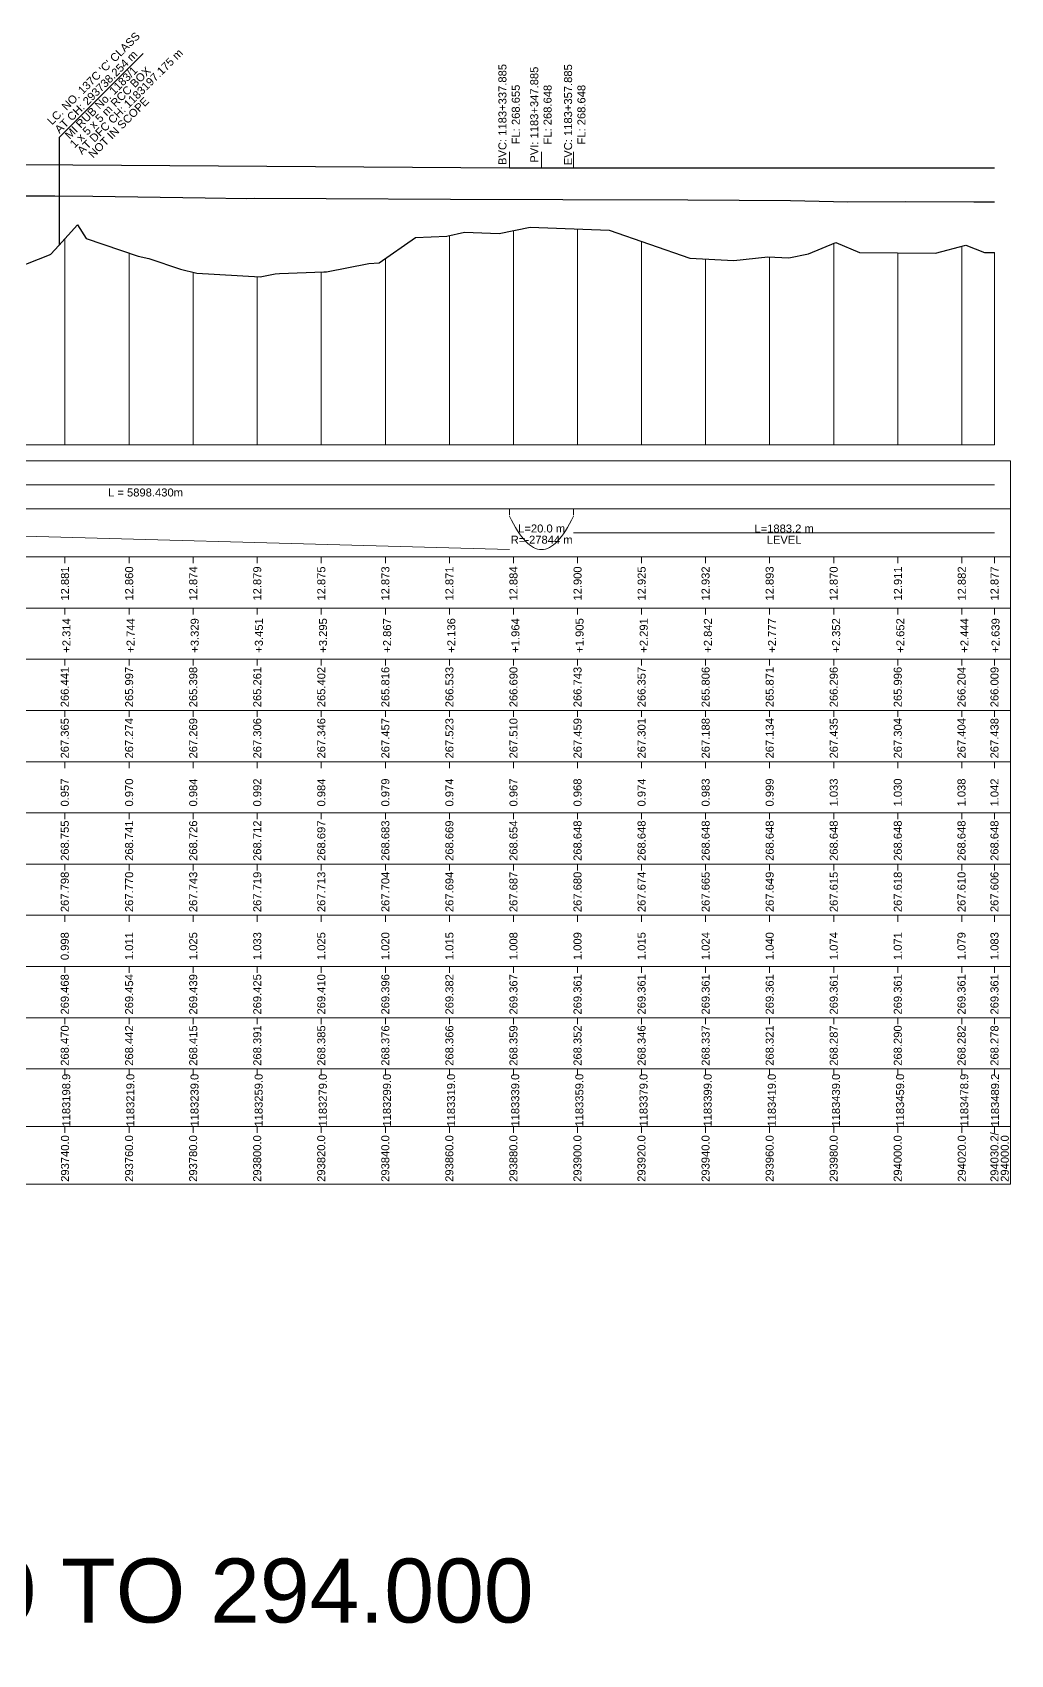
# Model space of a CAD drawing. Header units: metres. Extents: x 9905 to 38505, y -12378 to -11796.
# Drawn here: x 31230 to 31535, y -12378 to -11871 of the extents above; entities that cross this region are included whole.
import ezdxf
from ezdxf.enums import TextEntityAlignment as Align

# ---------------------------------------------------------------- set-up
doc = ezdxf.new("R2010")
doc.units = ezdxf.units.M
doc.header["$MEASUREMENT"] = 0
for name, color, linetype, lineweight in [('C-PROF-LABL-DG', 1, 'Continuous', 25), ('LS BVC-PVI-EVC TEXT', 10, 'Continuous', 0), ('LS CUT FILL', 10, 'Continuous', 0), ('LS DATUM X', 7, 'Continuous', 0), ('LS EXG IR CH', 7, 'Continuous', 0), ('LS EXG. FL', 7, 'Continuous', 0), ('LS EXG. GL', 7, 'Continuous', 0), ('LS EXG. GL AT PRO. TOE', 7, 'Continuous', 0), ('LS EXG. RL', 7, 'Continuous', 0), ('LS FRAME', 7, 'Continuous', 0), ('LS PFL-EFL', 10, 'Continuous', 0), ('LS PRL-ERL', 10, 'Continuous', 0), ('LS PRO. FL', 10, 'Continuous', 0), ('LS PRO. RL', 10, 'Continuous', 0), ('LS PROFILE EXG FL', 7, 'Continuous', 25), ('LS PROFILE EXG GL', 7, 'Continuous', 30), ('LS PROFILE PRO FL', 1, 'Continuous', 30), ('LS TICKS', 7, 'Continuous', 0), ('LS TRACK CENTER', 10, 'Continuous', 0), ('Profile Grid', 7, 'Continuous', 0)]:
    doc.layers.add(name, color=color, linetype=linetype, lineweight=lineweight)
for name, color, linetype in [('LS HORIZONTAL ALIGNMENT', 10, 'Continuous'), ("LS LC'S", 7, 'Continuous'), ('LS VERTICAL ALIGNMENT', 10, 'Continuous'), ('ref text', 3, 'Continuous')]:
    doc.layers.add(name, color=color, linetype=linetype)
doc.styles.add('Arial', font='arial.ttf')
doc.styles.get("Standard").update_dxf_attribs({"font": 'arial.ttf'})
doc.styles.add('Style-Arial', font='arial.ttf')

msp = doc.modelspace()

# ---------------------------------------------------------------- linework, layer by layer
at = {"layer": 'LS BVC-PVI-EVC TEXT'}
for p, q in [((31378.8, -11913.45), (31378.8, -11908.45)), ((31388.8, -11913.52), (31388.8, -11908.52)), ((31398.8, -11913.52), (31398.8, -11908.52))]:
    msp.add_line(p, q, dxfattribs=at)
at = {"layer": 'LS DATUM X', "color": 7, "linetype": 'Continuous', "lineweight": 0}
msp.add_line((31000, -12000), (31530.21, -12000), dxfattribs=at)
at = {"layer": 'LS FRAME', "color": 7, "linetype": 'Continuous', "lineweight": 0, "flags": 128}
for points in [[(30995, -12020), (31535.21, -12020), (31535.21, -12005), (30995, -12005), (30995, -12020)], [(30995, -12035), (31535.21, -12035), (31535.21, -12020), (30995, -12020), (30995, -12035)], [(30995, -12051), (31535.21, -12051), (31535.21, -12035), (30995, -12035), (30995, -12051)], [(30995, -12067), (31535.21, -12067), (31535.21, -12051), (30995, -12051), (30995, -12067)], [(30995, -12083), (31535.21, -12083), (31535.21, -12067), (30995, -12067), (30995, -12083)], [(30995, -12099), (31535.21, -12099), (31535.21, -12083), (30995, -12083), (30995, -12099)], [(30995, -12115), (31535.21, -12115), (31535.21, -12099), (30995, -12099), (30995, -12115)], [(30995, -12131), (31535.21, -12131), (31535.21, -12115), (30995, -12115), (30995, -12131)], [(30995, -12147), (31535.21, -12147), (31535.21, -12131), (30995, -12131), (30995, -12147)], [(30995, -12163), (31535.21, -12163), (31535.21, -12147), (30995, -12147), (30995, -12163)], [(30995, -12179), (31535.21, -12179), (31535.21, -12163), (30995, -12163), (30995, -12179)], [(30995, -12195), (31535.21, -12195), (31535.21, -12179), (30995, -12179), (30995, -12195)], [(30995, -12213), (31535.21, -12213), (31535.21, -12195), (30995, -12195), (30995, -12213)], [(30995, -12231), (31535.21, -12231), (31535.21, -12213), (30995, -12213), (30995, -12231)]]:
    msp.add_lwpolyline(points, close=True, dxfattribs=at)
at = {"layer": 'LS HORIZONTAL ALIGNMENT', "color": 1, "lineweight": 0, "flags": 128}
msp.add_lwpolyline([(31000, -12012.5), (31530.21, -12012.5)], dxfattribs=at)
at = {"layer": "LS LC'S"}
msp.add_lwpolyline([(31238.25, -11937.53), (31238.25, -11903.88), (31264.35, -11877.78)], dxfattribs=at)
at = {"layer": 'LS PROFILE EXG FL'}
msp.add_lwpolyline([(31000, -11922.73), (31030.89, -11922.33), (31069.15, -11922.27), (31107.54, -11922.3), (31147.42, -11922.56), (31180.47, -11922.57), (31212.96, -11922.39), (31216.28, -11922.46), (31219.42, -11922.34), (31222.91, -11922.23), (31236.79, -11922.2), (31248.64, -11922.36), (31283.78, -11922.83), (31296.49, -11923.05), (31299, -11923), (31321.5, -11923.06), (31360.32, -11923.23), (31395.41, -11923.34), (31434.41, -11923.47), (31466.53, -11923.72), (31484.42, -11924.11), (31502.35, -11923.96), (31523.8, -11924.08), (31530.2, -11924.1)], dxfattribs=at)
at = {"layer": 'LS PROFILE EXG GL', "flags": 128}
msp.add_lwpolyline([(31220.83, -11946.29), (31235.16, -11940.65), (31235.56, -11940.5), (31238.09, -11937.7), (31243.89, -11931.32), (31246.62, -11935.58), (31262.82, -11941.03), (31266.16, -11941.85), (31266.16, -11941.85), (31276.08, -11945.13), (31281.13, -11946.34), (31300.88, -11947.48), (31305.56, -11946.57), (31306.96, -11946.54), (31320.83, -11945.97), (31321.67, -11945.96), (31321.67, -11945.96), (31334.84, -11943.38), (31338.11, -11943.18), (31338.11, -11943.18), (31349.43, -11935.28), (31359.21, -11934.87), (31359.21, -11934.87), (31364.73, -11933.54), (31375.55, -11934), (31385.21, -11932.06), (31409.89, -11932.92), (31409.89, -11932.92), (31409.9, -11932.91), (31435.07, -11941.66), (31448.84, -11942.45), (31448.84, -11942.45), (31459.47, -11941.26), (31466.03, -11941.6), (31472.1, -11940.31), (31480.63, -11936.78), (31488.09, -11939.89), (31511.76, -11940.18), (31521.25, -11937.61), (31527.04, -11939.98), (31530.21, -11939.91)], dxfattribs=at)
at = {"layer": 'LS PROFILE PRO FL', "flags": 128}
msp.add_lwpolyline([(31000, -11910.88), (31378.8, -11913.45), (31379.22, -11913.46), (31379.65, -11913.46), (31380.07, -11913.46), (31380.5, -11913.46), (31380.93, -11913.47), (31381.35, -11913.47), (31381.78, -11913.47), (31382.2, -11913.47), (31382.63, -11913.48), (31383.05, -11913.48), (31383.48, -11913.48), (31383.9, -11913.48), (31384.33, -11913.48), (31384.76, -11913.49), (31385.18, -11913.49), (31385.61, -11913.49), (31386.03, -11913.49), (31386.46, -11913.49), (31386.88, -11913.5), (31387.31, -11913.5), (31387.73, -11913.5), (31388.16, -11913.5), (31388.59, -11913.5), (31389.01, -11913.5), (31389.44, -11913.51), (31389.86, -11913.51), (31390.29, -11913.51), (31390.71, -11913.51), (31391.14, -11913.51), (31391.56, -11913.51), (31391.99, -11913.51), (31392.42, -11913.51), (31392.84, -11913.51), (31393.27, -11913.51), (31393.69, -11913.52), (31394.12, -11913.52), (31394.54, -11913.52), (31394.97, -11913.52), (31395.39, -11913.52), (31395.82, -11913.52), (31396.24, -11913.52), (31396.67, -11913.52), (31397.1, -11913.52), (31397.52, -11913.52), (31397.95, -11913.52), (31398.37, -11913.52), (31398.8, -11913.52), (31530.21, -11913.52)], dxfattribs=at)
at = {"layer": 'LS TICKS', "color": 7, "linetype": 'Continuous', "lineweight": 0, "flags": 128}
for points in [[(31378.8, -12022), (31378.8, -12020)], [(31398.8, -12022), (31398.8, -12020)], [(31239.96, -12037), (31239.96, -12035)], [(31260.01, -12037), (31260.01, -12035)], [(31280.01, -12037), (31280.01, -12035)], [(31300, -12037), (31300, -12035)], [(31320, -12037), (31320, -12035)], [(31340, -12037), (31340, -12035)], [(31360, -12037), (31360, -12035)], [(31380.01, -12037), (31380.01, -12035)], [(31400.02, -12037), (31400.02, -12035)], [(31420.02, -12037), (31420.02, -12035)], [(31439.98, -12037), (31439.98, -12035)], [(31459.98, -12037), (31459.98, -12035)], [(31479.99, -12037), (31479.99, -12035)], [(31500.04, -12037), (31500.04, -12035)], [(31519.98, -12037), (31519.98, -12035)], [(31530.21, -12037), (31530.21, -12035)], [(31239.96, -12053), (31239.96, -12051)], [(31260.01, -12053), (31260.01, -12051)], [(31280.01, -12053), (31280.01, -12051)], [(31300, -12053), (31300, -12051)], [(31320, -12053), (31320, -12051)], [(31340, -12053), (31340, -12051)], [(31360, -12053), (31360, -12051)], [(31380.01, -12053), (31380.01, -12051)], [(31400.02, -12053), (31400.02, -12051)], [(31420.02, -12053), (31420.02, -12051)], [(31439.98, -12053), (31439.98, -12051)], [(31459.98, -12053), (31459.98, -12051)], [(31479.99, -12053), (31479.99, -12051)], [(31500.04, -12053), (31500.04, -12051)], [(31519.98, -12053), (31519.98, -12051)], [(31530.21, -12053), (31530.21, -12051)], [(31239.96, -12069), (31239.96, -12067)], [(31260.01, -12069), (31260.01, -12067)], [(31280.01, -12069), (31280.01, -12067)], [(31300, -12069), (31300, -12067)], [(31320, -12069), (31320, -12067)], [(31340, -12069), (31340, -12067)], [(31360, -12069), (31360, -12067)], [(31380.01, -12069), (31380.01, -12067)], [(31400.02, -12069), (31400.02, -12067)], [(31420.02, -12069), (31420.02, -12067)], [(31439.98, -12069), (31439.98, -12067)], [(31459.98, -12069), (31459.98, -12067)], [(31479.99, -12069), (31479.99, -12067)], [(31500.04, -12069), (31500.04, -12067)], [(31519.98, -12069), (31519.98, -12067)], [(31530.21, -12069), (31530.21, -12067)], [(31239.96, -12085), (31239.96, -12083)], [(31260.01, -12085), (31260.01, -12083)], [(31280.01, -12085), (31280.01, -12083)], [(31300, -12085), (31300, -12083)], [(31320, -12085), (31320, -12083)], [(31340, -12085), (31340, -12083)], [(31360, -12085), (31360, -12083)], [(31380.01, -12085), (31380.01, -12083)], [(31400.02, -12085), (31400.02, -12083)], [(31420.02, -12085), (31420.02, -12083)], [(31439.98, -12085), (31439.98, -12083)], [(31459.98, -12085), (31459.98, -12083)], [(31479.99, -12085), (31479.99, -12083)], [(31500.04, -12085), (31500.04, -12083)], [(31519.98, -12085), (31519.98, -12083)], [(31530.21, -12085), (31530.21, -12083)], [(31239.96, -12101), (31239.96, -12099)], [(31260.01, -12101), (31260.01, -12099)], [(31280.01, -12101), (31280.01, -12099)], [(31300, -12101), (31300, -12099)], [(31320, -12101), (31320, -12099)], [(31340, -12101), (31340, -12099)], [(31360, -12101), (31360, -12099)], [(31380.01, -12101), (31380.01, -12099)], [(31400.02, -12101), (31400.02, -12099)], [(31420.02, -12101), (31420.02, -12099)], [(31439.98, -12101), (31439.98, -12099)], [(31459.98, -12101), (31459.98, -12099)], [(31479.99, -12101), (31479.99, -12099)], [(31500.04, -12101), (31500.04, -12099)], [(31519.98, -12101), (31519.98, -12099)], [(31530.21, -12101), (31530.21, -12099)], [(31239.96, -12117), (31239.96, -12115)], [(31260.01, -12117), (31260.01, -12115)], [(31280.01, -12117), (31280.01, -12115)], [(31300, -12117), (31300, -12115)], [(31320, -12117), (31320, -12115)], [(31340, -12117), (31340, -12115)], [(31360, -12117), (31360, -12115)], [(31380.01, -12117), (31380.01, -12115)], [(31400.02, -12117), (31400.02, -12115)], [(31420.02, -12117), (31420.02, -12115)], [(31439.98, -12117), (31439.98, -12115)], [(31459.98, -12117), (31459.98, -12115)], [(31479.99, -12117), (31479.99, -12115)], [(31500.04, -12117), (31500.04, -12115)], [(31519.98, -12117), (31519.98, -12115)], [(31530.21, -12117), (31530.21, -12115)], [(31239.96, -12133), (31239.96, -12131)], [(31260.01, -12133), (31260.01, -12131)], [(31280.01, -12133), (31280.01, -12131)], [(31300, -12133), (31300, -12131)], [(31320, -12133), (31320, -12131)], [(31340, -12133), (31340, -12131)], [(31360, -12133), (31360, -12131)], [(31380.01, -12133), (31380.01, -12131)], [(31400.02, -12133), (31400.02, -12131)], [(31420.02, -12133), (31420.02, -12131)], [(31439.98, -12133), (31439.98, -12131)], [(31459.98, -12133), (31459.98, -12131)], [(31479.99, -12133), (31479.99, -12131)], [(31500.04, -12133), (31500.04, -12131)], [(31519.98, -12133), (31519.98, -12131)], [(31530.21, -12133), (31530.21, -12131)], [(31239.96, -12149), (31239.96, -12147)], [(31260.01, -12149), (31260.01, -12147)], [(31280.01, -12149), (31280.01, -12147)], [(31300, -12149), (31300, -12147)], [(31320, -12149), (31320, -12147)], [(31340, -12149), (31340, -12147)], [(31360, -12149), (31360, -12147)], [(31380.01, -12149), (31380.01, -12147)], [(31400.02, -12149), (31400.02, -12147)], [(31420.02, -12149), (31420.02, -12147)], [(31439.98, -12149), (31439.98, -12147)], [(31459.98, -12149), (31459.98, -12147)], [(31479.99, -12149), (31479.99, -12147)], [(31500.04, -12149), (31500.04, -12147)], [(31519.98, -12149), (31519.98, -12147)], [(31530.21, -12149), (31530.21, -12147)], [(31239.96, -12165), (31239.96, -12163)], [(31260.01, -12165), (31260.01, -12163)], [(31280.01, -12165), (31280.01, -12163)], [(31300, -12165), (31300, -12163)], [(31320, -12165), (31320, -12163)], [(31340, -12165), (31340, -12163)], [(31360, -12165), (31360, -12163)], [(31380.01, -12165), (31380.01, -12163)], [(31400.02, -12165), (31400.02, -12163)], [(31420.02, -12165), (31420.02, -12163)], [(31439.98, -12165), (31439.98, -12163)], [(31459.98, -12165), (31459.98, -12163)], [(31479.99, -12165), (31479.99, -12163)], [(31500.04, -12165), (31500.04, -12163)], [(31519.98, -12165), (31519.98, -12163)], [(31530.21, -12165), (31530.21, -12163)], [(31239.96, -12181), (31239.96, -12179)], [(31260.01, -12181), (31260.01, -12179)], [(31280.01, -12181), (31280.01, -12179)], [(31300, -12181), (31300, -12179)], [(31320, -12181), (31320, -12179)], [(31340, -12181), (31340, -12179)], [(31360, -12181), (31360, -12179)], [(31380.01, -12181), (31380.01, -12179)], [(31400.02, -12181), (31400.02, -12179)], [(31420.02, -12181), (31420.02, -12179)], [(31439.98, -12181), (31439.98, -12179)], [(31459.98, -12181), (31459.98, -12179)], [(31479.99, -12181), (31479.99, -12179)], [(31500.04, -12181), (31500.04, -12179)], [(31519.98, -12181), (31519.98, -12179)], [(31530.21, -12181), (31530.21, -12179)], [(31239.96, -12197), (31239.96, -12195)], [(31260.01, -12197), (31260.01, -12195)], [(31280.01, -12197), (31280.01, -12195)], [(31300, -12197), (31300, -12195)], [(31320, -12197), (31320, -12195)], [(31340, -12197), (31340, -12195)], [(31360, -12197), (31360, -12195)], [(31380.01, -12197), (31380.01, -12195)], [(31400.02, -12197), (31400.02, -12195)], [(31420.02, -12197), (31420.02, -12195)], [(31439.98, -12197), (31439.98, -12195)], [(31459.98, -12197), (31459.98, -12195)], [(31479.99, -12197), (31479.99, -12195)], [(31500.04, -12197), (31500.04, -12195)], [(31519.98, -12197), (31519.98, -12195)], [(31530.21, -12197), (31530.21, -12195)], [(31239.96, -12215), (31239.96, -12213)], [(31260.01, -12215), (31260.01, -12213)], [(31280.01, -12215), (31280.01, -12213)], [(31300, -12215), (31300, -12213)], [(31320, -12215), (31320, -12213)], [(31340, -12215), (31340, -12213)], [(31360, -12215), (31360, -12213)], [(31380.01, -12215), (31380.01, -12213)], [(31400.02, -12215), (31400.02, -12213)], [(31420.02, -12215), (31420.02, -12213)], [(31439.98, -12215), (31439.98, -12213)], [(31459.98, -12215), (31459.98, -12213)], [(31479.99, -12215), (31479.99, -12213)], [(31500.04, -12215), (31500.04, -12213)], [(31519.98, -12215), (31519.98, -12213)], [(31530.21, -12215), (31530.21, -12213)]]:
    msp.add_lwpolyline(points, dxfattribs=at)
at = {"layer": 'LS VERTICAL ALIGNMENT', "color": 1, "linetype": 'Continuous', "lineweight": 0, "flags": 128}
for points in [[(31000, -12022.25), (31378.8, -12032.75)], [(31378.8, -12022.25), (31379.42, -12023.52), (31380.05, -12024.71), (31380.67, -12025.82), (31381.3, -12026.84), (31381.92, -12027.79), (31382.55, -12028.65), (31383.17, -12029.43), (31383.8, -12030.12), (31384.42, -12030.74), (31385.05, -12031.27), (31385.67, -12031.72), (31386.3, -12032.09), (31386.92, -12032.38), (31387.55, -12032.59), (31388.17, -12032.71), (31389.42, -12032.71), (31390.05, -12032.59), (31390.67, -12032.38), (31391.3, -12032.09), (31391.92, -12031.72), (31392.55, -12031.27), (31393.17, -12030.74), (31393.8, -12030.12), (31394.42, -12029.43), (31395.05, -12028.65), (31395.67, -12027.79), (31396.3, -12026.84), (31396.92, -12025.82), (31397.55, -12024.71), (31398.17, -12023.52), (31398.8, -12022.25)], [(31398.8, -12027.5), (31530.21, -12027.5)]]:
    msp.add_lwpolyline(points, dxfattribs=at)
at = {"layer": 'Profile Grid', "flags": 128}
for points in [[(31380.01, -12000), (31380.01, -11933.1)], [(31400.02, -12000), (31400.02, -11932.57)], [(31239.96, -12000), (31239.96, -11935.65)], [(31360, -12000), (31360, -11934.68)], [(31420.02, -12000), (31420.02, -11936.43)], [(31479.99, -12000), (31479.99, -11937.04)], [(31519.98, -12000), (31519.98, -11937.96)], [(31260.01, -12000), (31260.01, -11940.08)], [(31340, -12000), (31340, -11941.86)], [(31439.98, -12000), (31439.98, -11941.94)], [(31459.98, -12000), (31459.98, -11941.29)], [(31500.04, -12000), (31500.04, -11940.04)], [(31530.21, -12000), (31530.21, -11939.91)], [(31280.01, -12000), (31280.01, -11946.07)], [(31300, -12000), (31300, -11947.43)], [(31320, -12000), (31320, -11946.01)]]:
    msp.add_lwpolyline(points, dxfattribs=at)

# ---------------------------------------------------------------- texts
at = {"layer": 'C-PROF-LABL-DG', "color": 1, "linetype": 'Continuous', "lineweight": 25, "char_height": 2.5, "attachment_point": 5, "rotation": 90, "style": 'Arial'}
for s, insert in [('BVC: 1183+337.885\\PFL: 268.655', (31378.66, -11896.81)), ('PVI: 1183+347.885\\PFL: 268.648', (31388.59, -11896.87)), ('EVC: 1183+357.885\\PFL: 268.648', (31399.16, -11896.88))]:
    msp.add_mtext(s, dxfattribs=dict(at, insert=insert))
at = {"layer": 'LS CUT FILL', "style": 'Style-Arial'}
for s, p in [('+2.314', (31241.66, -12064.96)), ('+2.744', (31261.69, -12064.96)), ('+3.329', (31281.72, -12064.96)), ('+3.451', (31301.75, -12064.96)), ('+3.295', (31321.78, -12064.96)), ('+2.867', (31341.81, -12064.96)), ('+2.136', (31361.84, -12064.96)), ('+1.964', (31381.86, -12064.96)), ('+1.905', (31401.89, -12064.96)), ('+2.291', (31421.92, -12064.96)), ('+2.842', (31441.95, -12064.96)), ('+2.777', (31461.98, -12064.96)), ('+2.352', (31482.01, -12064.96)), ('+2.652', (31502.04, -12064.96)), ('+2.444', (31522.07, -12064.96)), ('+2.639', (31531.77, -12064.96)), ('1183198.9', (31241.6, -12213)), ('1183219.0', (31261.63, -12213)), ('1183239.0', (31281.66, -12213)), ('1183259.0', (31301.69, -12213)), ('1183279.0', (31321.72, -12213)), ('1183299.0', (31341.74, -12213)), ('1183319.0', (31361.77, -12213)), ('1183339.0', (31381.8, -12213)), ('1183359.0', (31401.83, -12213)), ('1183379.0', (31421.86, -12213)), ('1183399.0', (31441.89, -12213)), ('1183419.0', (31461.92, -12213)), ('1183439.0', (31481.95, -12213)), ('1183459.0', (31501.98, -12213)), ('1183478.9', (31522.01, -12213)), ('1183489.2', (31531.62, -12213))]:
    msp.add_text(s, height=2.5, rotation=90, dxfattribs=at).set_placement(p)
at = {"layer": 'LS EXG IR CH', "lineweight": 0, "style": 'Style-Arial'}
for s, p in [('293740.0', (31239.98, -12215.7)), ('293760.0', (31259.98, -12215.7)), ('293780.0', (31279.98, -12215.7)), ('293800.0', (31299.98, -12215.7)), ('293820.0', (31319.98, -12215.7)), ('293840.0', (31339.98, -12215.7)), ('293860.0', (31359.98, -12215.7)), ('293880.0', (31379.98, -12215.7)), ('293900.0', (31399.98, -12215.7)), ('293920.0', (31419.98, -12215.7)), ('293940.0', (31439.98, -12215.7)), ('293960.0', (31459.98, -12215.7)), ('293980.0', (31479.98, -12215.7)), ('294000.0', (31499.98, -12215.7)), ('294020.0', (31519.98, -12215.7)), ('294030.2/', (31530.19, -12214.77)), ('294000.0', (31533.41, -12215.7))]:
    msp.add_text(s, height=2.5, rotation=90, dxfattribs=at).set_placement(p, align=Align.MIDDLE_RIGHT)
at = {"layer": 'LS EXG. FL', "style": 'Style-Arial'}
for s, p in [('267.798', (31241.15, -12146)), ('267.770', (31261.25, -12146)), ('267.743', (31281.25, -12146)), ('267.719', (31301.25, -12146)), ('267.713', (31321.25, -12146)), ('267.704', (31341.25, -12146)), ('267.694', (31361.25, -12146)), ('267.687', (31381.25, -12146)), ('267.680', (31401.25, -12146)), ('267.674', (31421.25, -12146)), ('267.665', (31441.25, -12146)), ('267.649', (31461.25, -12146)), ('267.615', (31481.25, -12146)), ('267.618', (31501.25, -12146)), ('267.610', (31521.15, -12146)), ('267.606', (31531.45, -12146))]:
    msp.add_text(s, height=2.5, rotation=90, dxfattribs=at).set_placement(p)
at = {"layer": 'LS EXG. GL', "style": 'Style-Arial'}
for s, p in [('266.441', (31241.15, -12082)), ('265.997', (31261.25, -12082)), ('265.398', (31281.25, -12082)), ('265.261', (31301.25, -12082)), ('265.402', (31321.25, -12082)), ('265.816', (31341.25, -12082)), ('266.533', (31361.25, -12082)), ('266.690', (31381.25, -12082)), ('266.743', (31401.25, -12082)), ('266.357', (31421.25, -12082)), ('265.806', (31441.25, -12082)), ('265.871', (31461.25, -12082)), ('266.296', (31481.25, -12082)), ('265.996', (31501.25, -12082)), ('266.204', (31521.15, -12082)), ('266.009', (31531.45, -12082))]:
    msp.add_text(s, height=2.5, rotation=90, dxfattribs=at).set_placement(p)
at = {"layer": 'LS EXG. GL AT PRO. TOE', "style": 'Style-Arial'}
for s, p in [('267.365', (31241.15, -12098)), ('267.274', (31261.25, -12098)), ('267.269', (31281.25, -12098)), ('267.306', (31301.25, -12098)), ('267.346', (31321.25, -12098)), ('267.457', (31341.25, -12098)), ('267.523', (31361.25, -12098)), ('267.510', (31381.25, -12098)), ('267.459', (31401.25, -12098)), ('267.301', (31421.25, -12098)), ('267.188', (31441.25, -12098)), ('267.134', (31461.25, -12098)), ('267.435', (31481.25, -12098)), ('267.304', (31501.25, -12098)), ('267.404', (31521.15, -12098)), ('267.438', (31531.45, -12098))]:
    msp.add_text(s, height=2.5, rotation=90, dxfattribs=at).set_placement(p)
at = {"layer": 'LS EXG. RL', "style": 'Style-Arial'}
for s, p in [('268.470', (31241.15, -12194)), ('268.442', (31261.25, -12194)), ('268.415', (31281.25, -12194)), ('268.391', (31301.25, -12194)), ('268.385', (31321.25, -12194)), ('268.376', (31341.25, -12194)), ('268.366', (31361.25, -12194)), ('268.359', (31381.25, -12194)), ('268.352', (31401.25, -12194)), ('268.346', (31421.25, -12194)), ('268.337', (31441.25, -12194)), ('268.321', (31461.25, -12194)), ('268.287', (31481.25, -12194)), ('268.290', (31501.25, -12194)), ('268.282', (31521.15, -12194)), ('268.278', (31531.45, -12194))]:
    msp.add_text(s, height=2.5, rotation=90, dxfattribs=at).set_placement(p)
at = {"layer": 'LS HORIZONTAL ALIGNMENT', "color": 1, "lineweight": 0, "insert": (31265.11, -12014.92), "char_height": 2.5, "attachment_point": 5, "line_spacing_factor": 0.6, "style": 'Style-Arial'}
msp.add_mtext('{\\C256;L = 5898.430m}', dxfattribs=at)
at = {"layer": "LS LC'S"}
for s, p in [("LC. NO. 137C 'C' CLASS", (31235.91, -11900.28)), ('AT CH: 293738.254 m', (31238.25, -11902.88))]:
    msp.add_text(s, height=2.5, rotation=45, dxfattribs=at).set_placement(p)
at = {"layer": "LS LC'S", "color": 10}
for s, p in [('AT DFC CH: 1183197.175 m', (31245.31, -11909.53)), (' MI RUB No. 1183/1', (31240.75, -11905.38)), ('1 x 5 x 5 m RCC BOX', (31242.97, -11907.46))]:
    msp.add_text(s, height=2.5, rotation=45, dxfattribs=at).set_placement(p)
at = {"layer": "LS LC'S", "color": 5}
msp.add_text('NOT IN SCOPE', height=2.5, rotation=45, dxfattribs=at).set_placement((31248.75, -11910.63))
at = {"layer": 'LS PFL-EFL', "style": 'Style-Arial'}
for s, p in [('0.957', (31241.15, -12113)), ('0.970', (31261.25, -12113)), ('0.984', (31281.25, -12113)), ('0.992', (31301.25, -12113)), ('0.984', (31321.25, -12113)), ('0.979', (31341.25, -12113)), ('0.974', (31361.25, -12113)), ('0.967', (31381.25, -12113)), ('0.968', (31401.25, -12113)), ('0.974', (31421.25, -12113)), ('0.983', (31441.25, -12113)), ('0.999', (31461.25, -12113)), ('1.033', (31481.25, -12113)), ('1.030', (31501.25, -12113)), ('1.038', (31521.15, -12113)), ('1.042', (31531.45, -12113))]:
    msp.add_text(s, height=2.5, rotation=90, dxfattribs=at).set_placement(p)
at = {"layer": 'LS PRL-ERL', "style": 'Style-Arial'}
for s, p in [('0.998', (31241.15, -12161)), ('1.011', (31261.25, -12161)), ('1.025', (31281.25, -12161)), ('1.033', (31301.25, -12161)), ('1.025', (31321.25, -12161)), ('1.020', (31341.25, -12161)), ('1.015', (31361.25, -12161)), ('1.008', (31381.25, -12161)), ('1.009', (31401.25, -12161)), ('1.015', (31421.25, -12161)), ('1.024', (31441.25, -12161)), ('1.040', (31461.25, -12161)), ('1.074', (31481.25, -12161)), ('1.071', (31501.25, -12161)), ('1.079', (31521.15, -12161)), ('1.083', (31531.45, -12161))]:
    msp.add_text(s, height=2.5, rotation=90, dxfattribs=at).set_placement(p)
at = {"layer": 'LS PRO. FL', "style": 'Style-Arial'}
for s, p in [('268.755', (31241.15, -12130)), ('268.741', (31261.25, -12130)), ('268.726', (31281.25, -12130)), ('268.712', (31301.25, -12130)), ('268.697', (31321.25, -12130)), ('268.683', (31341.25, -12130)), ('268.669', (31361.25, -12130)), ('268.654', (31381.25, -12130)), ('268.648', (31401.25, -12130)), ('268.648', (31421.25, -12130)), ('268.648', (31441.25, -12130)), ('268.648', (31461.25, -12130)), ('268.648', (31481.25, -12130)), ('268.648', (31501.25, -12130)), ('268.648', (31521.15, -12130)), ('268.648', (31531.45, -12130))]:
    msp.add_text(s, height=2.5, rotation=90, dxfattribs=at).set_placement(p)
at = {"layer": 'LS PRO. RL', "style": 'Style-Arial'}
for s, p in [('269.468', (31241.15, -12178)), ('269.454', (31261.25, -12178)), ('269.439', (31281.25, -12178)), ('269.425', (31301.25, -12178)), ('269.410', (31321.25, -12178)), ('269.396', (31341.25, -12178)), ('269.382', (31361.25, -12178)), ('269.367', (31381.25, -12178)), ('269.361', (31401.25, -12178)), ('269.361', (31421.25, -12178)), ('269.361', (31441.25, -12178)), ('269.361', (31461.25, -12178)), ('269.361', (31481.25, -12178)), ('269.361', (31501.25, -12178)), ('269.361', (31521.15, -12178)), ('269.361', (31531.45, -12178))]:
    msp.add_text(s, height=2.5, rotation=90, dxfattribs=at).set_placement(p)
at = {"layer": 'LS TRACK CENTER'}
for s, p in [('12.881', (31239.96, -12038)), ('12.860', (31260.01, -12038)), ('12.874', (31280.01, -12038)), ('12.879', (31300, -12038)), ('12.875', (31320, -12038)), ('12.873', (31340, -12038)), ('12.871', (31360, -12038)), ('12.884', (31380.01, -12038)), ('12.900', (31400.02, -12038)), ('12.925', (31420.02, -12038)), ('12.932', (31439.98, -12038)), ('12.893', (31459.98, -12038)), ('12.870', (31479.99, -12038)), ('12.911', (31500.04, -12038)), ('12.882', (31519.98, -12038)), ('12.877', (31530.21, -12038))]:
    msp.add_text(s, height=2.5, rotation=90, dxfattribs=at).set_placement(p, align=Align.MIDDLE_RIGHT)
at = {"layer": 'LS VERTICAL ALIGNMENT', "color": 1, "lineweight": 0, "char_height": 2.5, "attachment_point": 5, "line_spacing_factor": 0.84, "style": 'Style-Arial'}
for s, insert in [('L=20.0 m\\PR=-27844 m', (31388.8, -12027.92)), ('L=1883.2 m\\P{\\C256;LEVEL}', (31464.51, -12027.92))]:
    msp.add_mtext(s, dxfattribs=dict(at, insert=insert))
at = {"layer": 'ref text', "color": 3, "insert": (31130, -12368.23), "char_height": 20, "width": 256.3165, "attachment_point": 7, "bg_fill": 3, "box_fill_scale": 1.5, "bg_fill_color": 256, "bg_fill_transparency": 0}
msp.add_mtext('293.500 TO 294.000', dxfattribs=at)

doc.saveas('drawing.dxf')
